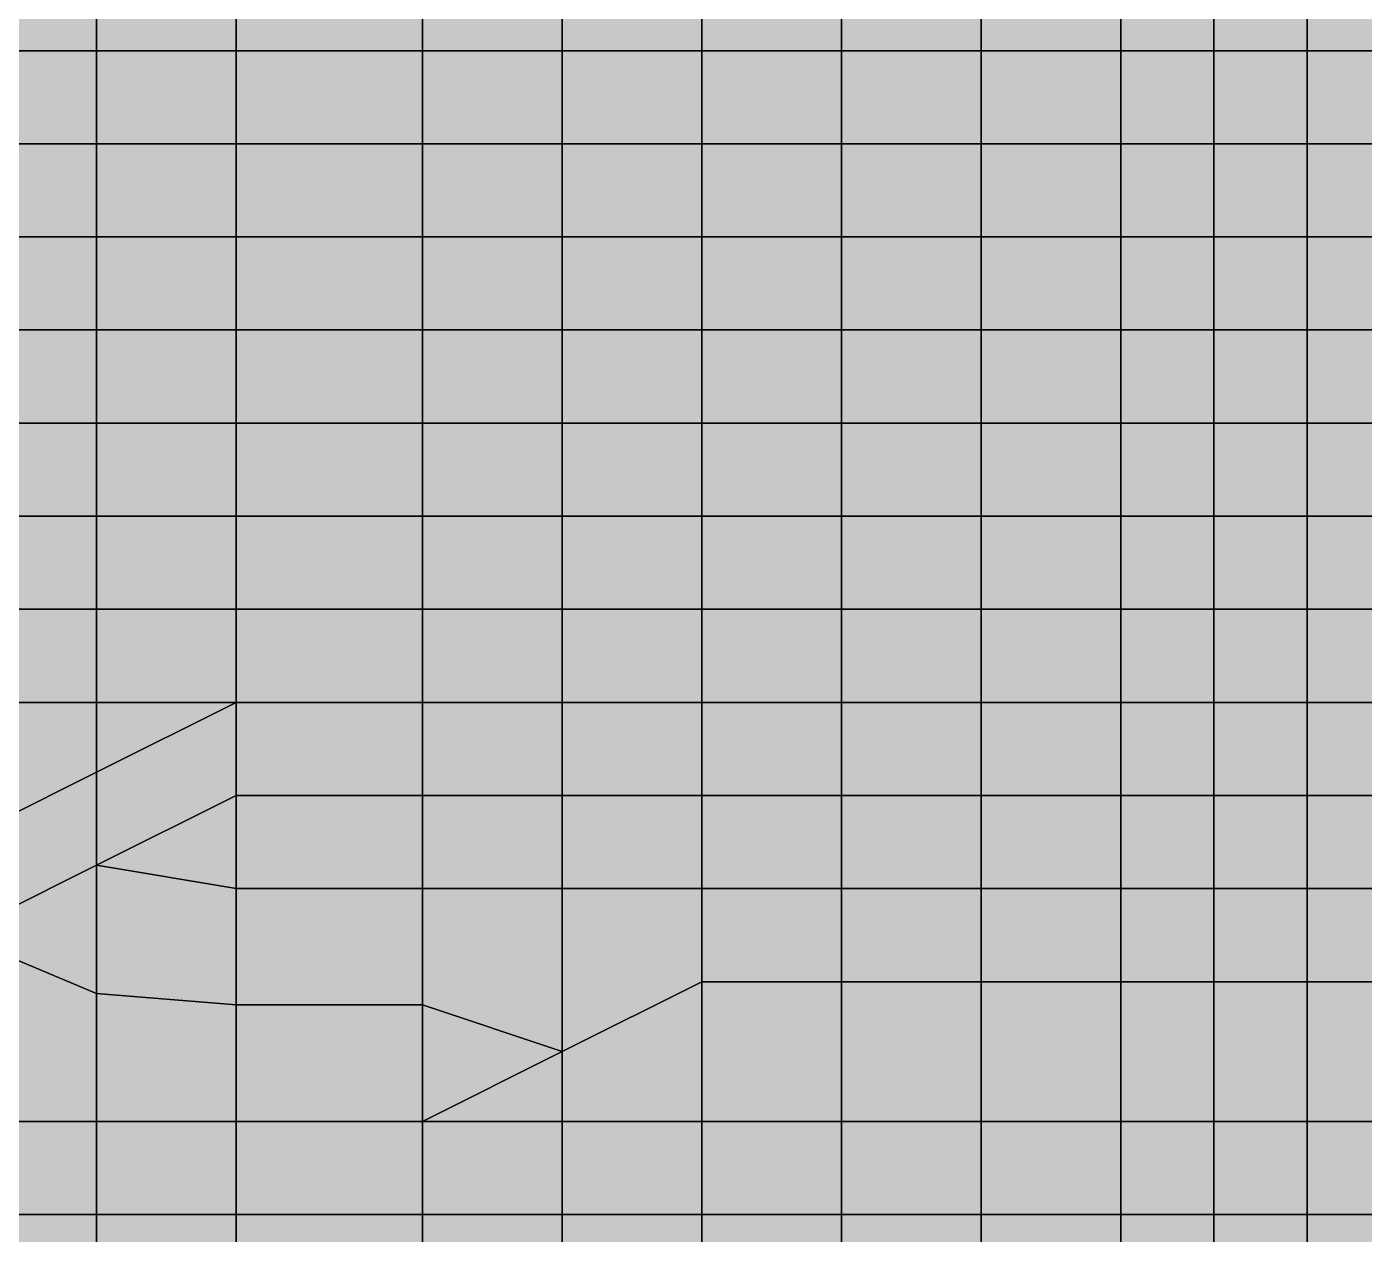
# Model space of a CAD drawing. Header units: inches. Extents: x -100 to 100, y -41 to 41.
# Drawn here: x -13.75 to 0.61, y -25.71 to -12.74 of the extents above; entities that cross this region are included whole.
import ezdxf

# ---------------------------------------------------------------- set-up
doc = ezdxf.new("R2010")
doc.units = ezdxf.units.IN
doc.header["$MEASUREMENT"] = 0

msp = doc.modelspace()

# ---------------------------------------------------------------- linework, layer by layer
at = {"color": 18, "true_color": 0x000000, "transparency": 33554532}
for p, q in [((-13, -13), (-13, -12)), ((-13, -12), (-13, -13)), ((-11.5, -13), (-11.5, -12)), ((-11.5, -12), (-11.5, -13)), ((-9.5, -13), (-9.5, -12)), ((-9.5, -12), (-9.5, -13)), ((-8, -13), (-8, -12)), ((-8, -12), (-8, -13)), ((-6.5, -13), (-6.5, -12)), ((-6.5, -12), (-6.5, -13)), ((-5, -13), (-5, -12)), ((-5, -12), (-5, -13)), ((-3.5, -13), (-3.5, -12)), ((-3.5, -12), (-3.5, -13)), ((-2, -13), (-2, -12)), ((-2, -12), (-2, -13)), ((-1, -13), (-1, -12)), ((-1, -12), (-1, -13)), ((0, -13), (0, -12)), ((0, -12), (0, -13)), ((-13, -13), (-14.5, -13)), ((-14.5, -13), (-13, -13)), ((-13, -14), (-13, -13)), ((-13, -13), (-11.5, -13)), ((-13, -13), (-13, -14)), ((-11.5, -13), (-13, -13)), ((-11.5, -14), (-11.5, -13)), ((-11.5, -13), (-11.5, -14)), ((-9.5, -13), (-11.5, -13)), ((-11.5, -13), (-9.5, -13)), ((-9.5, -14), (-9.5, -13)), ((-9.5, -13), (-9.5, -14)), ((-8, -13), (-9.5, -13)), ((-9.5, -13), (-8, -13)), ((-8, -14), (-8, -13)), ((-8, -13), (-8, -14)), ((-6.5, -13), (-8, -13)), ((-8, -13), (-6.5, -13)), ((-6.5, -14), (-6.5, -13)), ((-5, -13), (-6.5, -13)), ((-6.5, -13), (-6.5, -14)), ((-6.5, -13), (-5, -13)), ((-5, -14), (-5, -13)), ((-3.5, -13), (-5, -13)), ((-5, -13), (-5, -14)), ((-5, -13), (-3.5, -13)), ((-3.5, -14), (-3.5, -13)), ((-2, -13), (-3.5, -13)), ((-3.5, -13), (-3.5, -14)), ((-3.5, -13), (-2, -13)), ((-2, -14), (-2, -13)), ((-1, -13), (-2, -13)), ((-2, -13), (-2, -14)), ((-2, -13), (-1, -13)), ((-1, -14), (-1, -13)), ((0, -13), (-1, -13)), ((-1, -13), (-1, -14)), ((-1, -13), (0, -13)), ((0, -14), (0, -13)), ((0.99, -13), (0, -13)), ((0, -13), (0, -14)), ((0, -13), (0.99, -13)), ((-13, -14), (-14.5, -14)), ((-14.5, -14), (-13, -14)), ((-13, -15), (-13, -14)), ((-11.5, -14), (-13, -14)), ((-13, -14), (-13, -15)), ((-13, -14), (-11.5, -14)), ((-11.5, -15), (-11.5, -14)), ((-9.5, -14), (-11.5, -14)), ((-11.5, -14), (-11.5, -15)), ((-11.5, -14), (-9.5, -14)), ((-9.5, -15), (-9.5, -14)), ((-8, -14), (-9.5, -14)), ((-9.5, -14), (-9.5, -15)), ((-9.5, -14), (-8, -14)), ((-8, -15), (-8, -14)), ((-8, -14), (-8, -15)), ((-6.5, -14), (-8, -14)), ((-8, -14), (-6.5, -14)), ((-6.5, -15), (-6.5, -14)), ((-5, -14), (-6.5, -14)), ((-6.5, -14), (-6.5, -15)), ((-6.5, -14), (-5, -14)), ((-5, -15), (-5, -14)), ((-3.5, -14), (-5, -14)), ((-5, -14), (-5, -15)), ((-5, -14), (-3.5, -14)), ((-3.5, -15), (-3.5, -14)), ((-2, -14), (-3.5, -14)), ((-3.5, -14), (-3.5, -15)), ((-3.5, -14), (-2, -14)), ((-2, -15), (-2, -14)), ((-2, -14), (-1, -14)), ((-1, -14), (-2, -14)), ((-2, -14), (-2, -15)), ((-1, -15), (-1, -14)), ((0, -14), (-1, -14)), ((-1, -14), (-1, -15)), ((-1, -14), (0, -14)), ((0, -15), (0, -14)), ((0.99, -14), (0, -14)), ((0, -14), (0, -15)), ((0, -14), (0.99, -14)), ((-13, -15), (-14.5, -15)), ((-14.5, -15), (-13, -15)), ((-13, -16), (-13, -15)), ((-13, -15), (-13, -16)), ((-11.5, -15), (-13, -15)), ((-13, -15), (-11.5, -15)), ((-11.5, -16), (-11.5, -15)), ((-11.5, -15), (-11.5, -16)), ((-9.5, -15), (-11.5, -15)), ((-11.5, -15), (-9.5, -15)), ((-9.5, -16), (-9.5, -15)), ((-9.5, -15), (-9.5, -16)), ((-8, -15), (-9.5, -15)), ((-9.5, -15), (-8, -15)), ((-8, -16), (-8, -15)), ((-8, -15), (-8, -16)), ((-6.5, -15), (-8, -15)), ((-8, -15), (-6.5, -15)), ((-6.5, -16), (-6.5, -15)), ((-5, -15), (-6.5, -15)), ((-6.5, -15), (-6.5, -16)), ((-6.5, -15), (-5, -15)), ((-5, -16), (-5, -15)), ((-3.5, -15), (-5, -15)), ((-5, -15), (-5, -16)), ((-5, -15), (-3.5, -15)), ((-3.5, -16), (-3.5, -15)), ((-2, -15), (-3.5, -15)), ((-3.5, -15), (-3.5, -16)), ((-3.5, -15), (-2, -15)), ((-2, -16), (-2, -15)), ((-1, -15), (-2, -15)), ((-2, -15), (-2, -16)), ((-2, -15), (-1, -15)), ((-1, -16), (-1, -15)), ((0, -15), (-1, -15)), ((-1, -15), (-1, -16)), ((-1, -15), (0, -15)), ((0, -16), (0, -15)), ((0.99, -15), (0, -15)), ((0, -15), (0, -16)), ((0, -15), (0.99, -15)), ((-13, -16), (-14.5, -16)), ((-14.5, -16), (-13, -16)), ((-13, -17), (-13, -16)), ((-11.5, -16), (-13, -16)), ((-13, -16), (-13, -17)), ((-13, -16), (-11.5, -16)), ((-11.5, -17), (-11.5, -16)), ((-9.5, -16), (-11.5, -16)), ((-11.5, -16), (-11.5, -17)), ((-11.5, -16), (-9.5, -16)), ((-9.5, -17), (-9.5, -16)), ((-9.5, -16), (-8, -16)), ((-8, -16), (-9.5, -16)), ((-9.5, -16), (-9.5, -17)), ((-8, -17), (-8, -16)), ((-8, -16), (-8, -17)), ((-6.5, -16), (-8, -16)), ((-8, -16), (-6.5, -16)), ((-6.5, -17), (-6.5, -16)), ((-5, -16), (-6.5, -16)), ((-6.5, -16), (-6.5, -17)), ((-6.5, -16), (-5, -16)), ((-5, -17), (-5, -16)), ((-3.5, -16), (-5, -16)), ((-5, -16), (-5, -17)), ((-5, -16), (-3.5, -16)), ((-3.5, -17), (-3.5, -16)), ((-2, -16), (-3.5, -16)), ((-3.5, -16), (-3.5, -17)), ((-3.5, -16), (-2, -16)), ((-2, -17), (-2, -16)), ((-1, -16), (-2, -16)), ((-2, -16), (-2, -17)), ((-2, -16), (-1, -16)), ((-1, -17), (-1, -16)), ((0, -16), (-1, -16)), ((-1, -16), (-1, -17)), ((-1, -16), (0, -16)), ((0, -17), (0, -16)), ((0.99, -16), (0, -16)), ((0, -16), (0, -17)), ((0, -16), (0.99, -16)), ((-13, -17), (-14.5, -17)), ((-14.5, -17), (-13, -17)), ((-13, -18), (-13, -17)), ((-11.5, -17), (-13, -17)), ((-13, -17), (-13, -18)), ((-13, -17), (-11.5, -17)), ((-11.5, -18), (-11.5, -17)), ((-9.5, -17), (-11.5, -17)), ((-11.5, -17), (-11.5, -18)), ((-11.5, -17), (-9.5, -17)), ((-9.5, -18), (-9.5, -17)), ((-8, -17), (-9.5, -17)), ((-9.5, -17), (-9.5, -18)), ((-9.5, -17), (-8, -17)), ((-8, -18), (-8, -17)), ((-8, -17), (-8, -18)), ((-6.5, -17), (-8, -17)), ((-8, -17), (-6.5, -17)), ((-6.5, -18), (-6.5, -17)), ((-5, -17), (-6.5, -17)), ((-6.5, -17), (-6.5, -18)), ((-6.5, -17), (-5, -17)), ((-5, -18), (-5, -17)), ((-3.5, -17), (-5, -17)), ((-5, -17), (-5, -18)), ((-5, -17), (-3.5, -17)), ((-3.5, -18), (-3.5, -17)), ((-2, -17), (-3.5, -17)), ((-3.5, -17), (-3.5, -18)), ((-3.5, -17), (-2, -17)), ((-2, -18), (-2, -17)), ((-1, -17), (-2, -17)), ((-2, -17), (-2, -18)), ((-2, -17), (-1, -17)), ((-1, -18), (-1, -17)), ((0, -17), (-1, -17)), ((-1, -17), (-1, -18)), ((-1, -17), (0, -17)), ((0, -18), (0, -17)), ((0.99, -17), (0, -17)), ((0, -17), (0, -18)), ((0, -17), (0.99, -17)), ((-13, -18), (-14.5, -18)), ((-14.5, -18), (-13, -18)), ((-13, -19), (-13, -18)), ((-11.5, -18), (-13, -18)), ((-13, -18), (-13, -19)), ((-13, -18), (-11.5, -18)), ((-11.5, -19), (-11.5, -18)), ((-11.5, -18), (-11.5, -19)), ((-9.5, -18), (-11.5, -18)), ((-11.5, -18), (-9.5, -18)), ((-9.5, -19), (-9.5, -18)), ((-9.5, -18), (-9.5, -19)), ((-8, -18), (-9.5, -18)), ((-9.5, -18), (-8, -18)), ((-8, -19), (-8, -18)), ((-8, -18), (-8, -19)), ((-6.5, -18), (-8, -18)), ((-8, -18), (-6.5, -18)), ((-6.5, -19), (-6.5, -18)), ((-5, -18), (-6.5, -18)), ((-6.5, -18), (-6.5, -19)), ((-6.5, -18), (-5, -18)), ((-5, -19), (-5, -18)), ((-5, -18), (-3.5, -18)), ((-3.5, -18), (-5, -18)), ((-5, -18), (-5, -19)), ((-3.5, -19), (-3.5, -18)), ((-2, -18), (-3.5, -18)), ((-3.5, -18), (-3.5, -19)), ((-3.5, -18), (-2, -18)), ((-2, -19), (-2, -18)), ((-1, -18), (-2, -18)), ((-2, -18), (-2, -19)), ((-2, -18), (-1, -18)), ((-1, -19), (-1, -18)), ((0, -18), (-1, -18)), ((-1, -18), (-1, -19)), ((-1, -18), (0, -18)), ((0, -19), (0, -18)), ((0.99, -18), (0, -18)), ((0, -18), (0, -19)), ((0, -18), (0.99, -18)), ((-13, -19), (-14.5, -19)), ((-14.5, -19), (-13, -19)), ((-13, -20), (-13, -19)), ((-13, -19), (-13, -20)), ((-11.5, -19), (-13, -19)), ((-13, -19), (-11.5, -19)), ((-11.5, -20), (-11.5, -19)), ((-11.5, -19), (-9.5, -19)), ((-9.5, -19), (-11.5, -19)), ((-11.5, -19), (-11.5, -20)), ((-9.5, -20), (-9.5, -19)), ((-8, -19), (-9.5, -19)), ((-9.5, -19), (-9.5, -20)), ((-9.5, -19), (-8, -19)), ((-8, -20), (-8, -19)), ((-8, -19), (-8, -20)), ((-6.5, -19), (-8, -19)), ((-8, -19), (-6.5, -19)), ((-6.5, -20), (-6.5, -19)), ((-5, -19), (-6.5, -19)), ((-6.5, -19), (-6.5, -20)), ((-6.5, -19), (-5, -19)), ((-5, -20), (-5, -19)), ((-3.5, -19), (-5, -19)), ((-5, -19), (-5, -20)), ((-5, -19), (-3.5, -19)), ((-3.5, -20), (-3.5, -19)), ((-2, -19), (-3.5, -19)), ((-3.5, -19), (-3.5, -20)), ((-3.5, -19), (-2, -19)), ((-2, -20), (-2, -19)), ((-1, -19), (-2, -19)), ((-2, -19), (-2, -20)), ((-2, -19), (-1, -19)), ((-1, -20), (-1, -19)), ((0, -19), (-1, -19)), ((-1, -19), (-1, -20)), ((-1, -19), (0, -19)), ((0, -20), (0, -19)), ((0.99, -19), (0, -19)), ((0, -19), (0, -20)), ((0, -19), (0.99, -19)), ((-13, -20), (-14.5, -20)), ((-14.5, -20), (-13, -20)), ((-11.5, -20), (-13, -20.75)), ((-13, -20.75), (-13, -20)), ((-13, -20.75), (-11.5, -20)), ((-11.5, -20), (-13, -20)), ((-13, -20), (-13, -20.75)), ((-13, -20), (-11.5, -20)), ((-11.5, -21), (-11.5, -20)), ((-9.5, -20), (-11.5, -20)), ((-11.5, -20), (-11.5, -21)), ((-11.5, -20), (-9.5, -20)), ((-9.5, -21), (-9.5, -20)), ((-8, -20), (-9.5, -20)), ((-9.5, -20), (-9.5, -21)), ((-9.5, -20), (-8, -20)), ((-9.5, -20), (-9.5, -20)), ((-8, -21), (-8, -20)), ((-8, -20), (-8, -21)), ((-6.5, -20), (-8, -20)), ((-8, -20), (-6.5, -20)), ((-6.5, -21), (-6.5, -20)), ((-6.5, -20), (-6.5, -21)), ((-5, -20), (-6.5, -20)), ((-6.5, -20), (-5, -20)), ((-5, -21), (-5, -20)), ((-3.5, -20), (-5, -20)), ((-5, -20), (-5, -21)), ((-5, -20), (-3.5, -20)), ((-3.5, -21), (-3.5, -20)), ((-2, -20), (-3.5, -20)), ((-3.5, -20), (-3.5, -21)), ((-3.5, -20), (-2, -20)), ((-2, -21), (-2, -20)), ((-1, -20), (-2, -20)), ((-2, -20), (-2, -21)), ((-2, -20), (-1, -20)), ((-1, -21), (-1, -20)), ((0, -20), (-1, -20)), ((-1, -20), (-1, -21)), ((-1, -20), (0, -20)), ((0, -21), (0, -20)), ((0.99, -20), (0, -20)), ((0, -20), (0, -21)), ((0, -20), (0.99, -20)), ((-13, -20.75), (-14.5, -21.5)), ((-14.5, -21.5), (-13, -20.75)), ((-13, -21.75), (-13, -20.75)), ((-13, -20.75), (-13, -21.75)), ((-13, -21.75), (-11.5, -21)), ((-11.5, -21), (-13, -21.75)), ((-11.5, -22), (-11.5, -21)), ((-9.5, -21), (-11.5, -21)), ((-11.5, -21), (-11.5, -22)), ((-11.5, -21), (-9.5, -21)), ((-9.5, -22), (-9.5, -21)), ((-8, -21), (-9.5, -21)), ((-9.5, -21), (-9.5, -22)), ((-9.5, -21), (-8, -21)), ((-9.5, -21), (-9.5, -21)), ((-8, -22), (-8, -21)), ((-8, -21), (-6.5, -21)), ((-8, -21), (-8, -22)), ((-6.5, -21), (-8, -21)), ((-6.5, -22), (-6.5, -21)), ((-5, -21), (-6.5, -21)), ((-6.5, -21), (-6.5, -22)), ((-6.5, -21), (-5, -21)), ((-5, -22), (-5, -21)), ((-3.5, -21), (-5, -21)), ((-5, -21), (-5, -22)), ((-5, -21), (-3.5, -21)), ((-3.5, -22), (-3.5, -21)), ((-2, -21), (-3.5, -21)), ((-3.5, -21), (-3.5, -22)), ((-3.5, -21), (-2, -21)), ((-2, -22), (-2, -21)), ((-1, -21), (-2, -21)), ((-2, -21), (-2, -22)), ((-2, -21), (-1, -21)), ((-1, -22), (-1, -21)), ((0, -21), (-1, -21)), ((-1, -21), (-1, -22)), ((-1, -21), (0, -21)), ((0, -22), (0, -21)), ((0.99, -21), (0, -21)), ((0, -21), (0, -22)), ((0, -21), (0.99, -21)), ((-14.5, -22.5), (-13, -21.75)), ((-13, -21.75), (-14.5, -22.5)), ((-13, -23.125), (-13, -21.75)), ((-13, -21.75), (-13, -23.125)), ((-11.5, -22), (-13, -21.75)), ((-13, -21.75), (-11.5, -22)), ((-11.5, -23.25), (-11.5, -22)), ((-9.5, -22), (-11.5, -22)), ((-11.5, -22), (-11.5, -23.25)), ((-11.5, -22), (-9.5, -22)), ((-9.5, -23.25), (-9.5, -22)), ((-9.5, -22), (-9.5, -23.25)), ((-8, -22), (-9.5, -22)), ((-9.5, -22), (-8, -22)), ((-9.5, -22), (-9.5, -22)), ((-8, -23.75), (-8, -22)), ((-6.5, -22), (-8, -22)), ((-8, -22), (-8, -23.75)), ((-8, -22), (-6.5, -22)), ((-6.5, -23), (-6.5, -22)), ((-5, -22), (-6.5, -22)), ((-6.5, -22), (-6.5, -23)), ((-6.5, -22), (-5, -22)), ((-5, -23), (-5, -22)), ((-3.5, -22), (-5, -22)), ((-5, -22), (-5, -23)), ((-5, -22), (-3.5, -22)), ((-3.5, -23), (-3.5, -22)), ((-2, -22), (-3.5, -22)), ((-3.5, -22), (-3.5, -23)), ((-3.5, -22), (-2, -22)), ((-2, -23), (-2, -22)), ((-1, -22), (-2, -22)), ((-2, -22), (-2, -23)), ((-2, -22), (-1, -22)), ((-1, -23), (-1, -22)), ((0, -22), (-1, -22)), ((-1, -22), (-1, -23)), ((-1, -22), (0, -22)), ((0, -23), (0, -22)), ((0.99, -22), (0, -22)), ((0, -22), (0, -23)), ((0, -22), (0.99, -22)), ((-13, -23.125), (-14.5, -22.5)), ((-14.5, -22.5), (-13, -23.125)), ((-13, -24.5), (-13, -23.125)), ((-13, -23.125), (-13, -24.5)), ((-11.5, -23.25), (-13, -23.125)), ((-13, -23.125), (-11.5, -23.25)), ((-8, -23.75), (-6.5, -23)), ((-6.5, -23), (-8, -23.75)), ((-6.5, -23), (-5, -23)), ((-6.5, -24.5), (-6.5, -23)), ((-5, -23), (-6.5, -23)), ((-6.5, -23), (-6.5, -24.5)), ((-5, -23), (-3.5, -23)), ((-5, -24.5), (-5, -23)), ((-3.5, -23), (-5, -23)), ((-5, -23), (-5, -24.5)), ((-3.5, -23), (-2, -23)), ((-3.5, -24.5), (-3.5, -23)), ((-2, -23), (-3.5, -23)), ((-3.5, -23), (-3.5, -24.5)), ((-2, -23), (-1, -23)), ((-2, -24.5), (-2, -23)), ((-1, -23), (-2, -23)), ((-2, -23), (-2, -24.5)), ((-1, -23), (0, -23)), ((-1, -24.5), (-1, -23)), ((0, -23), (-1, -23)), ((-1, -23), (-1, -24.5)), ((0, -23), (0.99, -23)), ((0, -24.5), (0, -23)), ((0.99, -23), (0, -23)), ((0, -23), (0, -24.5)), ((-11.5, -24.5), (-11.5, -23.25)), ((-9.5, -23.25), (-11.5, -23.25)), ((-11.5, -23.25), (-11.5, -24.5)), ((-11.5, -23.25), (-9.5, -23.25)), ((-9.5, -24.5), (-9.5, -23.25)), ((-8, -23.75), (-9.5, -23.25)), ((-9.5, -23.25), (-9.5, -24.5)), ((-9.5, -23.25), (-8, -23.75)), ((-9.5, -23.25), (-9.5, -23.25)), ((-9.5, -24.5), (-8, -23.75)), ((-8, -23.75), (-9.5, -24.5)), ((-8, -24.5), (-8, -23.75)), ((-8, -23.75), (-8, -24.5)), ((-14.5, -24.5), (-13, -24.5)), ((-13, -24.5), (-14.5, -24.5)), ((-13, -24.5), (-11.5, -24.5)), ((-13, -25.5), (-13, -24.5)), ((-11.5, -24.5), (-13, -24.5)), ((-13, -24.5), (-13, -25.5)), ((-13, -24.5), (-13, -24.5)), ((-11.5, -24.5), (-9.5, -24.5)), ((-11.5, -25.5), (-11.5, -24.5)), ((-9.5, -24.5), (-11.5, -24.5)), ((-11.5, -24.5), (-11.5, -25.5)), ((-11.5, -24.5), (-11.5, -24.5)), ((-9.5, -24.5), (-8, -24.5)), ((-9.5, -24.5), (-9.5, -25.5)), ((-8, -24.5), (-9.5, -24.5)), ((-9.5, -25.5), (-9.5, -24.5)), ((-9.5, -24.5), (-9.5, -24.5)), ((-9.5, -24.5), (-9.5, -24.5)), ((-9.5, -24.5), (-9.5, -24.5)), ((-8, -24.5), (-6.5, -24.5)), ((-8, -25.5), (-8, -24.5)), ((-8, -24.5), (-8, -25.5)), ((-6.5, -24.5), (-8, -24.5)), ((-8, -24.5), (-8, -24.5)), ((-6.5, -24.5), (-5, -24.5)), ((-6.5, -25.5), (-6.5, -24.5)), ((-5, -24.5), (-6.5, -24.5)), ((-6.5, -24.5), (-6.5, -25.5)), ((-6.5, -24.5), (-6.5, -24.5)), ((-5, -24.5), (-3.5, -24.5)), ((-5, -25.5), (-5, -24.5)), ((-3.5, -24.5), (-5, -24.5)), ((-5, -24.5), (-5, -25.5)), ((-5, -24.5), (-5, -24.5)), ((-3.5, -24.5), (-2, -24.5)), ((-3.5, -25.5), (-3.5, -24.5)), ((-2, -24.5), (-3.5, -24.5)), ((-3.5, -24.5), (-3.5, -25.5)), ((-3.5, -24.5), (-3.5, -24.5)), ((-2, -24.5), (-1, -24.5)), ((-2, -25.5), (-2, -24.5)), ((-1, -24.5), (-2, -24.5)), ((-2, -24.5), (-2, -25.5)), ((-2, -24.5), (-2, -24.5)), ((-1, -24.5), (0, -24.5)), ((-1, -25.5), (-1, -24.5)), ((0, -24.5), (-1, -24.5)), ((-1, -24.5), (-1, -25.5)), ((-1, -24.5), (-1, -24.5)), ((0, -24.5), (0.99, -24.5)), ((0, -25.5), (0, -24.5)), ((0.99, -24.5), (0, -24.5)), ((0, -24.5), (0, -25.5)), ((0, -24.5), (0, -24.5)), ((-13, -25.5), (-14.5, -25.5)), ((-14.5, -25.5), (-13, -25.5)), ((-13, -26.5), (-13, -25.5)), ((-11.5, -25.5), (-13, -25.5)), ((-13, -25.5), (-13, -26.5)), ((-13, -25.5), (-11.5, -25.5)), ((-11.5, -26.5), (-11.5, -25.5)), ((-9.5, -25.5), (-11.5, -25.5)), ((-11.5, -25.5), (-11.5, -26.5)), ((-11.5, -25.5), (-9.5, -25.5)), ((-8, -25.5), (-9.5, -25.5)), ((-9.5, -25.5), (-9.5, -26.5)), ((-9.5, -25.5), (-8, -25.5)), ((-9.5, -26.5), (-9.5, -25.5)), ((-9.5, -25.5), (-9.5, -25.5)), ((-8, -26.5), (-8, -25.5)), ((-6.5, -25.5), (-8, -25.5)), ((-8, -25.5), (-8, -26.5)), ((-8, -25.5), (-6.5, -25.5)), ((-6.5, -26.5), (-6.5, -25.5)), ((-5, -25.5), (-6.5, -25.5)), ((-6.5, -25.5), (-6.5, -26.5)), ((-6.5, -25.5), (-5, -25.5)), ((-5, -26.5), (-5, -25.5)), ((-3.5, -25.5), (-5, -25.5)), ((-5, -25.5), (-5, -26.5)), ((-5, -25.5), (-3.5, -25.5)), ((-3.5, -26.5), (-3.5, -25.5)), ((-2, -25.5), (-3.5, -25.5)), ((-3.5, -25.5), (-3.5, -26.5)), ((-3.5, -25.5), (-2, -25.5)), ((-2, -26.5), (-2, -25.5)), ((-1, -25.5), (-2, -25.5)), ((-2, -25.5), (-2, -26.5)), ((-2, -25.5), (-1, -25.5)), ((-1, -26.5), (-1, -25.5)), ((0, -25.5), (-1, -25.5)), ((-1, -25.5), (-1, -26.5)), ((-1, -25.5), (0, -25.5)), ((0, -26.5), (0, -25.5)), ((0.99, -25.5), (0, -25.5)), ((0, -25.5), (0, -26.5)), ((0, -25.5), (0.99, -25.5))]:
    msp.add_line(p, q, dxfattribs=at)
at = {"color": 33, "true_color": 0xe99a4e, "transparency": 33554687}
for p, q in [((-9.5, -20), (-9.5, -20)), ((-9.5, -21), (-9.5, -21)), ((-9.5, -22), (-9.5, -22)), ((-9.5, -23.25), (-9.5, -23.25)), ((-9.5, -24.5), (-9.5, -24.5)), ((-9.5, -24.5), (-9.5, -24.5)), ((-9.5, -25.5), (-9.5, -25.5))]:
    msp.add_line(p, q, dxfattribs=at)
at = {"color": 254, "true_color": 0xbbecbb, "transparency": 33554687}
for p, q in [((-13, -24.5), (-13, -24.5)), ((-11.5, -24.5), (-11.5, -24.5)), ((-9.5, -24.5), (-9.5, -24.5))]:
    msp.add_line(p, q, dxfattribs=at)
at = {"color": 123, "true_color": 0x80ada8, "transparency": 33554687}
for p, q in [((-8, -24.5), (-8, -24.5)), ((-6.5, -24.5), (-6.5, -24.5)), ((-5, -24.5), (-5, -24.5)), ((-3.5, -24.5), (-3.5, -24.5)), ((-2, -24.5), (-2, -24.5)), ((-1, -24.5), (-1, -24.5)), ((0, -24.5), (0, -24.5))]:
    msp.add_line(p, q, dxfattribs=at)
at = {"color": 212, "true_color": 0xbd27e2, "transparency": 33554687}
for points in [[(-13, -12), (-14.5, -12), (-14.5, -13)], [(-13, -12), (-14.5, -13), (-13, -13)], [(-13, -12), (-13, -13), (-11.5, -13)], [(-13, -12), (-11.5, -13), (-11.5, -12)], [(-11.5, -12), (-11.5, -13), (-9.5, -13)], [(-11.5, -12), (-9.5, -13), (-9.5, -12)], [(-9.5, -12), (-9.5, -13), (-8, -13)], [(-9.5, -12), (-8, -13), (-8, -12)], [(-8, -12), (-8, -13), (-6.5, -13)], [(-8, -12), (-6.5, -13), (-6.5, -12)], [(-5, -13), (-5, -12), (-6.5, -12)], [(-5, -13), (-6.5, -12), (-6.5, -13)], [(-3.5, -12), (-5, -12), (-5, -13)], [(-3.5, -12), (-5, -13), (-3.5, -13)], [(-2, -13), (-2, -12), (-3.5, -12)], [(-2, -13), (-3.5, -12), (-3.5, -13)], [(-1, -13), (-1, -12), (-2, -12)], [(-1, -13), (-2, -12), (-2, -13)], [(0, -12), (-1, -12), (-1, -13)], [(0, -12), (-1, -13), (0, -13)], [(0.99, -12), (0, -12), (0, -13)], [(0.99, -12), (0, -13), (0.99, -13)], [(-13, -13), (-14.5, -13), (-14.5, -14)], [(-13, -13), (-14.5, -14), (-13, -14)], [(-13, -13), (-13, -14), (-11.5, -14)], [(-13, -13), (-11.5, -14), (-11.5, -13)], [(-11.5, -13), (-11.5, -14), (-9.5, -14)], [(-11.5, -13), (-9.5, -14), (-9.5, -13)], [(-9.5, -13), (-9.5, -14), (-8, -14)], [(-9.5, -13), (-8, -14), (-8, -13)], [(-8, -13), (-8, -14), (-6.5, -14)], [(-8, -13), (-6.5, -14), (-6.5, -13)], [(-5, -14), (-5, -13), (-6.5, -13)], [(-5, -14), (-6.5, -13), (-6.5, -14)], [(-3.5, -13), (-5, -13), (-5, -14)], [(-3.5, -13), (-5, -14), (-3.5, -14)], [(-2, -14), (-2, -13), (-3.5, -13)], [(-2, -14), (-3.5, -13), (-3.5, -14)], [(-1, -14), (-1, -13), (-2, -13)], [(-1, -14), (-2, -13), (-2, -14)], [(0, -13), (-1, -13), (-1, -14)], [(0, -13), (-1, -14), (0, -14)], [(0.99, -13), (0, -13), (0, -14)], [(0.99, -13), (0, -14), (0.99, -14)], [(-13, -14), (-14.5, -14), (-14.5, -15)], [(-13, -14), (-14.5, -15), (-13, -15)], [(-11.5, -14), (-13, -14), (-13, -15)], [(-11.5, -14), (-13, -15), (-11.5, -15)], [(-9.5, -14), (-11.5, -14), (-11.5, -15)], [(-9.5, -14), (-11.5, -15), (-9.5, -15)], [(-8, -14), (-9.5, -14), (-9.5, -15)], [(-8, -14), (-9.5, -15), (-8, -15)], [(-8, -14), (-8, -15), (-6.5, -15)], [(-8, -14), (-6.5, -15), (-6.5, -14)], [(-5, -15), (-5, -14), (-6.5, -14)], [(-5, -15), (-6.5, -14), (-6.5, -15)], [(-3.5, -15), (-3.5, -14), (-5, -14)], [(-3.5, -15), (-5, -14), (-5, -15)], [(-2, -15), (-2, -14), (-3.5, -14)], [(-2, -15), (-3.5, -14), (-3.5, -15)], [(-1, -15), (-1, -14), (-2, -14)], [(-1, -15), (-2, -14), (-2, -15)], [(0, -15), (0, -14), (-1, -14)], [(0, -15), (-1, -14), (-1, -15)], [(0.99, -14), (0, -14), (0, -15)], [(0.99, -14), (0, -15), (0.99, -15)], [(-13, -15), (-14.5, -15), (-14.5, -16)], [(-13, -15), (-14.5, -16), (-13, -16)], [(-13, -15), (-13, -16), (-11.5, -16)], [(-13, -15), (-11.5, -16), (-11.5, -15)], [(-11.5, -15), (-11.5, -16), (-9.5, -16)], [(-11.5, -15), (-9.5, -16), (-9.5, -15)], [(-9.5, -15), (-9.5, -16), (-8, -16)], [(-9.5, -15), (-8, -16), (-8, -15)], [(-8, -15), (-8, -16), (-6.5, -16)], [(-8, -15), (-6.5, -16), (-6.5, -15)], [(-5, -16), (-5, -15), (-6.5, -15)], [(-5, -16), (-6.5, -15), (-6.5, -16)], [(-3.5, -16), (-3.5, -15), (-5, -15)], [(-3.5, -16), (-5, -15), (-5, -16)], [(-2, -16), (-2, -15), (-3.5, -15)], [(-2, -16), (-3.5, -15), (-3.5, -16)], [(-1, -16), (-1, -15), (-2, -15)], [(-1, -16), (-2, -15), (-2, -16)], [(0, -15), (-1, -15), (-1, -16)], [(0, -15), (-1, -16), (0, -16)], [(0.99, -16), (0.99, -15), (0, -15)], [(0.99, -16), (0, -15), (0, -16)], [(-13, -16), (-14.5, -16), (-14.5, -17)], [(-13, -16), (-14.5, -17), (-13, -17)], [(-11.5, -16), (-13, -16), (-13, -17)], [(-11.5, -16), (-13, -17), (-11.5, -17)], [(-9.5, -16), (-11.5, -16), (-11.5, -17)], [(-9.5, -16), (-11.5, -17), (-9.5, -17)], [(-8, -16), (-9.5, -16), (-9.5, -17)], [(-8, -16), (-9.5, -17), (-8, -17)], [(-8, -16), (-8, -17), (-6.5, -17)], [(-8, -16), (-6.5, -17), (-6.5, -16)], [(-5, -16), (-6.5, -16), (-6.5, -17)], [(-5, -16), (-6.5, -17), (-5, -17)], [(-3.5, -16), (-5, -16), (-5, -17)], [(-3.5, -16), (-5, -17), (-3.5, -17)], [(-2, -16), (-3.5, -16), (-3.5, -17)], [(-2, -16), (-3.5, -17), (-2, -17)], [(-1, -16), (-2, -16), (-2, -17)], [(-1, -16), (-2, -17), (-1, -17)], [(0, -16), (-1, -16), (-1, -17)], [(0, -16), (-1, -17), (0, -17)], [(0.99, -16), (0, -16), (0, -17)], [(0.99, -16), (0, -17), (0.99, -17)], [(-14.5, -18), (-13, -18), (-13, -17)], [(-14.5, -18), (-13, -17), (-14.5, -17)], [(-13, -18), (-11.5, -18), (-11.5, -17)], [(-13, -18), (-11.5, -17), (-13, -17)], [(-11.5, -18), (-9.5, -18), (-9.5, -17)], [(-11.5, -18), (-9.5, -17), (-11.5, -17)], [(-9.5, -18), (-8, -18), (-8, -17)], [(-9.5, -18), (-8, -17), (-9.5, -17)], [(-8, -17), (-8, -18), (-6.5, -18)], [(-8, -17), (-6.5, -18), (-6.5, -17)], [(-5, -18), (-5, -17), (-6.5, -17)], [(-5, -18), (-6.5, -17), (-6.5, -18)], [(-5, -18), (-3.5, -18), (-3.5, -17)], [(-5, -18), (-3.5, -17), (-5, -17)], [(-3.5, -18), (-2, -18), (-2, -17)], [(-3.5, -18), (-2, -17), (-3.5, -17)], [(-2, -18), (-1, -18), (-1, -17)], [(-2, -18), (-1, -17), (-2, -17)], [(-1, -18), (0, -18), (0, -17)], [(-1, -18), (0, -17), (-1, -17)], [(0, -18), (0.99, -18), (0.99, -17)], [(0, -18), (0.99, -17), (0, -17)], [(-14.5, -19), (-13, -19), (-13, -18)], [(-14.5, -19), (-13, -18), (-14.5, -18)], [(-13, -19), (-11.5, -19), (-11.5, -18)], [(-13, -19), (-11.5, -18), (-13, -18)], [(-11.5, -18), (-11.5, -19), (-9.5, -19)], [(-11.5, -18), (-9.5, -19), (-9.5, -18)], [(-9.5, -18), (-9.5, -19), (-8, -19)], [(-9.5, -18), (-8, -19), (-8, -18)], [(-8, -18), (-8, -19), (-6.5, -19)], [(-8, -18), (-6.5, -19), (-6.5, -18)], [(-5, -19), (-5, -18), (-6.5, -18)], [(-5, -19), (-6.5, -18), (-6.5, -19)], [(-5, -19), (-3.5, -19), (-3.5, -18)], [(-5, -19), (-3.5, -18), (-5, -18)], [(-2, -19), (-2, -18), (-3.5, -18)], [(-2, -19), (-3.5, -18), (-3.5, -19)], [(-1, -19), (-1, -18), (-2, -18)], [(-1, -19), (-2, -18), (-2, -19)], [(-1, -19), (0, -19), (0, -18)], [(-1, -19), (0, -18), (-1, -18)], [(0, -19), (0.99, -19), (0.99, -18)], [(0, -19), (0.99, -18), (0, -18)], [(-14.5, -19), (-14.5, -20), (-13, -20)], [(-14.5, -19), (-13, -20), (-13, -19)], [(-13, -19), (-13, -20), (-11.5, -20)], [(-13, -19), (-11.5, -20), (-11.5, -19)], [(-11.5, -20), (-9.5, -20), (-9.5, -19)], [(-11.5, -20), (-9.5, -19), (-11.5, -19)], [(-9.5, -20), (-8, -20), (-8, -19)], [(-9.5, -20), (-8, -19), (-9.5, -19)], [(-8, -19), (-8, -20), (-6.5, -20)], [(-8, -19), (-6.5, -20), (-6.5, -19)], [(-6.5, -20), (-5, -20), (-5, -19)], [(-6.5, -20), (-5, -19), (-6.5, -19)], [(-5, -20), (-3.5, -20), (-3.5, -19)], [(-5, -20), (-3.5, -19), (-5, -19)], [(-3.5, -20), (-2, -20), (-2, -19)], [(-3.5, -20), (-2, -19), (-3.5, -19)], [(-2, -20), (-1, -20), (-1, -19)], [(-2, -20), (-1, -19), (-2, -19)], [(-1, -20), (0, -20), (0, -19)], [(-1, -20), (0, -19), (-1, -19)], [(0, -20), (0.99, -20), (0.99, -19)], [(0, -20), (0.99, -19), (0, -19)], [(-14.5, -21.5), (-13, -20.75), (-13, -20)], [(-14.5, -21.5), (-13, -20), (-14.5, -20)], [(-13, -20.75), (-11.5, -20), (-13, -20)]]:
    msp.add_solid(points, dxfattribs=at)
at = {"color": 254, "true_color": 0xbbecbb, "transparency": 33554687}
for points in [[(-11.5, -20), (-13, -20.75), (-13, -21.75)], [(-11.5, -20), (-13, -21.75), (-11.5, -21)], [(-9.5, -20), (-11.5, -20), (-11.5, -21)], [(-9.5, -20), (-11.5, -21), (-9.5, -21)], [(-8, -20), (-9.5, -20), (-9.5, -21)], [(-8, -20), (-9.5, -21), (-8, -21)], [(-8, -20), (-8, -21), (-6.5, -21)], [(-8, -20), (-6.5, -21), (-6.5, -20)], [(-6.5, -20), (-6.5, -21), (-5, -21)], [(-6.5, -20), (-5, -21), (-5, -20)], [(-3.5, -20), (-5, -20), (-5, -21)], [(-3.5, -20), (-5, -21), (-3.5, -21)], [(-3.5, -21), (-2, -21), (-2, -20)], [(-3.5, -21), (-2, -20), (-3.5, -20)], [(-2, -21), (-1, -21), (-1, -20)], [(-2, -21), (-1, -20), (-2, -20)], [(-1, -21), (0, -21), (0, -20)], [(-1, -21), (0, -20), (-1, -20)], [(0, -21), (0.99, -21), (0.99, -20)], [(0, -21), (0.99, -20), (0, -20)], [(-13, -20.75), (-14.5, -21.5), (-14.5, -22.5)], [(-13, -20.75), (-14.5, -22.5), (-13, -21.75)], [(-13, -21.75), (-11.5, -22), (-11.5, -21)], [(-11.5, -22), (-9.5, -22), (-9.5, -21)], [(-11.5, -22), (-9.5, -21), (-11.5, -21)], [(-9.5, -22), (-8, -22), (-8, -21)], [(-9.5, -22), (-8, -21), (-9.5, -21)], [(-8, -21), (-8, -22), (-6.5, -22)], [(-8, -21), (-6.5, -22), (-6.5, -21)], [(-5, -22), (-5, -21), (-6.5, -21)], [(-5, -22), (-6.5, -21), (-6.5, -22)], [(-5, -22), (-3.5, -22), (-3.5, -21)], [(-5, -22), (-3.5, -21), (-5, -21)], [(-3.5, -22), (-2, -22), (-2, -21)], [(-3.5, -22), (-2, -21), (-3.5, -21)], [(-2, -22), (-1, -22), (-1, -21)], [(-2, -22), (-1, -21), (-2, -21)], [(-1, -22), (0, -22), (0, -21)], [(-1, -22), (0, -21), (-1, -21)], [(0, -22), (0.99, -22), (0.99, -21)], [(0, -22), (0.99, -21), (0, -21)], [(-14.5, -22.5), (-13, -23.125), (-13, -21.75)], [(-13, -21.75), (-13, -23.125), (-11.5, -23.25)], [(-13, -21.75), (-11.5, -23.25), (-11.5, -22)], [(-11.5, -23.25), (-9.5, -23.25), (-9.5, -22)], [(-11.5, -23.25), (-9.5, -22), (-11.5, -22)], [(-9.5, -22), (-9.5, -23.25), (-8, -23.75)], [(-9.5, -22), (-8, -23.75), (-8, -22)], [(-6.5, -22), (-8, -22), (-8, -23.75)], [(-6.5, -22), (-8, -23.75), (-6.5, -23)], [(-6.5, -23), (-5, -23), (-5, -22)], [(-6.5, -23), (-5, -22), (-6.5, -22)], [(-3.5, -23), (-3.5, -22), (-5, -22)], [(-3.5, -23), (-5, -22), (-5, -23)], [(-2, -23), (-2, -22), (-3.5, -22)], [(-2, -23), (-3.5, -22), (-3.5, -23)], [(-1, -23), (-1, -22), (-2, -22)], [(-1, -23), (-2, -22), (-2, -23)], [(-1, -23), (0, -23), (0, -22)], [(-1, -23), (0, -22), (-1, -22)], [(0.99, -23), (0.99, -22), (0, -22)], [(0.99, -23), (0, -22), (0, -23)], [(-14.5, -22.5), (-14.5, -24.5), (-13, -24.5)], [(-14.5, -22.5), (-13, -24.5), (-13, -23.125)], [(-13, -23.125), (-13, -24.5), (-11.5, -24.5)], [(-13, -23.125), (-11.5, -24.5), (-11.5, -23.25)], [(-11.5, -24.5), (-9.5, -24.5), (-9.5, -23.25)], [(-11.5, -24.5), (-9.5, -23.25), (-11.5, -23.25)], [(-9.5, -24.5), (-8, -23.75), (-9.5, -23.25)]]:
    msp.add_solid(points, dxfattribs=at)
at = {"color": 123, "true_color": 0x80ada8, "transparency": 33554687}
for points in [[(-8, -24.5), (-6.5, -24.5), (-6.5, -23)], [(-8, -24.5), (-6.5, -23), (-8, -23.75)], [(-5, -23), (-6.5, -23), (-6.5, -24.5)], [(-5, -23), (-6.5, -24.5), (-5, -24.5)], [(-5, -24.5), (-3.5, -24.5), (-3.5, -23)], [(-5, -24.5), (-3.5, -23), (-5, -23)], [(-3.5, -24.5), (-2, -24.5), (-2, -23)], [(-3.5, -24.5), (-2, -23), (-3.5, -23)], [(-2, -24.5), (-1, -24.5), (-1, -23)], [(-2, -24.5), (-1, -23), (-2, -23)], [(-1, -24.5), (0, -24.5), (0, -23)], [(-1, -24.5), (0, -23), (-1, -23)], [(0, -24.5), (0.99, -24.5), (0.99, -23)], [(0, -24.5), (0.99, -23), (0, -23)], [(-8, -23.75), (-9.5, -24.5), (-8, -24.5)]]:
    msp.add_solid(points, dxfattribs=at)
at = {"color": 8, "true_color": 0x7e8a72, "transparency": 33554687}
for points in [[(-13, -24.5), (-14.5, -24.5), (-14.5, -25.5)], [(-13, -24.5), (-14.5, -25.5), (-13, -25.5)], [(-11.5, -24.5), (-13, -24.5), (-13, -25.5)], [(-11.5, -24.5), (-13, -25.5), (-11.5, -25.5)], [(-9.5, -25.5), (-9.5, -24.5), (-11.5, -24.5)], [(-9.5, -25.5), (-11.5, -24.5), (-11.5, -25.5)], [(-14.5, -26.5), (-13, -26.5), (-13, -25.5)], [(-14.5, -26.5), (-13, -25.5), (-14.5, -25.5)], [(-13, -26.5), (-11.5, -26.5), (-11.5, -25.5)], [(-13, -26.5), (-11.5, -25.5), (-13, -25.5)], [(-11.5, -26.5), (-9.5, -26.5), (-9.5, -25.5)], [(-11.5, -26.5), (-9.5, -25.5), (-11.5, -25.5)]]:
    msp.add_solid(points, dxfattribs=at)
at = {"color": 250, "true_color": 0x36353d, "transparency": 33554687}
for points in [[(-9.5, -24.5), (-9.5, -25.5), (-8, -25.5)], [(-9.5, -24.5), (-8, -25.5), (-8, -24.5)], [(-8, -24.5), (-8, -25.5), (-6.5, -25.5)], [(-8, -24.5), (-6.5, -25.5), (-6.5, -24.5)], [(-5, -25.5), (-5, -24.5), (-6.5, -24.5)], [(-5, -25.5), (-6.5, -24.5), (-6.5, -25.5)], [(-3.5, -24.5), (-5, -24.5), (-5, -25.5)], [(-3.5, -24.5), (-5, -25.5), (-3.5, -25.5)], [(-2, -24.5), (-3.5, -24.5), (-3.5, -25.5)], [(-2, -24.5), (-3.5, -25.5), (-2, -25.5)], [(-1, -24.5), (-2, -24.5), (-2, -25.5)], [(-1, -24.5), (-2, -25.5), (-1, -25.5)], [(0, -24.5), (-1, -24.5), (-1, -25.5)], [(0, -24.5), (-1, -25.5), (0, -25.5)], [(0.99, -24.5), (0, -24.5), (0, -25.5)], [(0.99, -24.5), (0, -25.5), (0.99, -25.5)], [(-9.5, -26.5), (-8, -26.5), (-8, -25.5)], [(-9.5, -26.5), (-8, -25.5), (-9.5, -25.5)], [(-8, -26.5), (-6.5, -26.5), (-6.5, -25.5)], [(-8, -26.5), (-6.5, -25.5), (-8, -25.5)], [(-5, -26.5), (-5, -25.5), (-6.5, -25.5)], [(-5, -26.5), (-6.5, -25.5), (-6.5, -26.5)], [(-5, -26.5), (-3.5, -26.5), (-3.5, -25.5)], [(-5, -26.5), (-3.5, -25.5), (-5, -25.5)], [(-3.5, -26.5), (-2, -26.5), (-2, -25.5)], [(-3.5, -26.5), (-2, -25.5), (-3.5, -25.5)], [(-2, -26.5), (-1, -26.5), (-1, -25.5)], [(-2, -26.5), (-1, -25.5), (-2, -25.5)], [(-1, -26.5), (0, -26.5), (0, -25.5)], [(-1, -26.5), (0, -25.5), (-1, -25.5)], [(0, -26.5), (0.99, -26.5), (0.99, -25.5)], [(0, -26.5), (0.99, -25.5), (0, -25.5)]]:
    msp.add_solid(points, dxfattribs=at)

doc.saveas('drawing.dxf')
